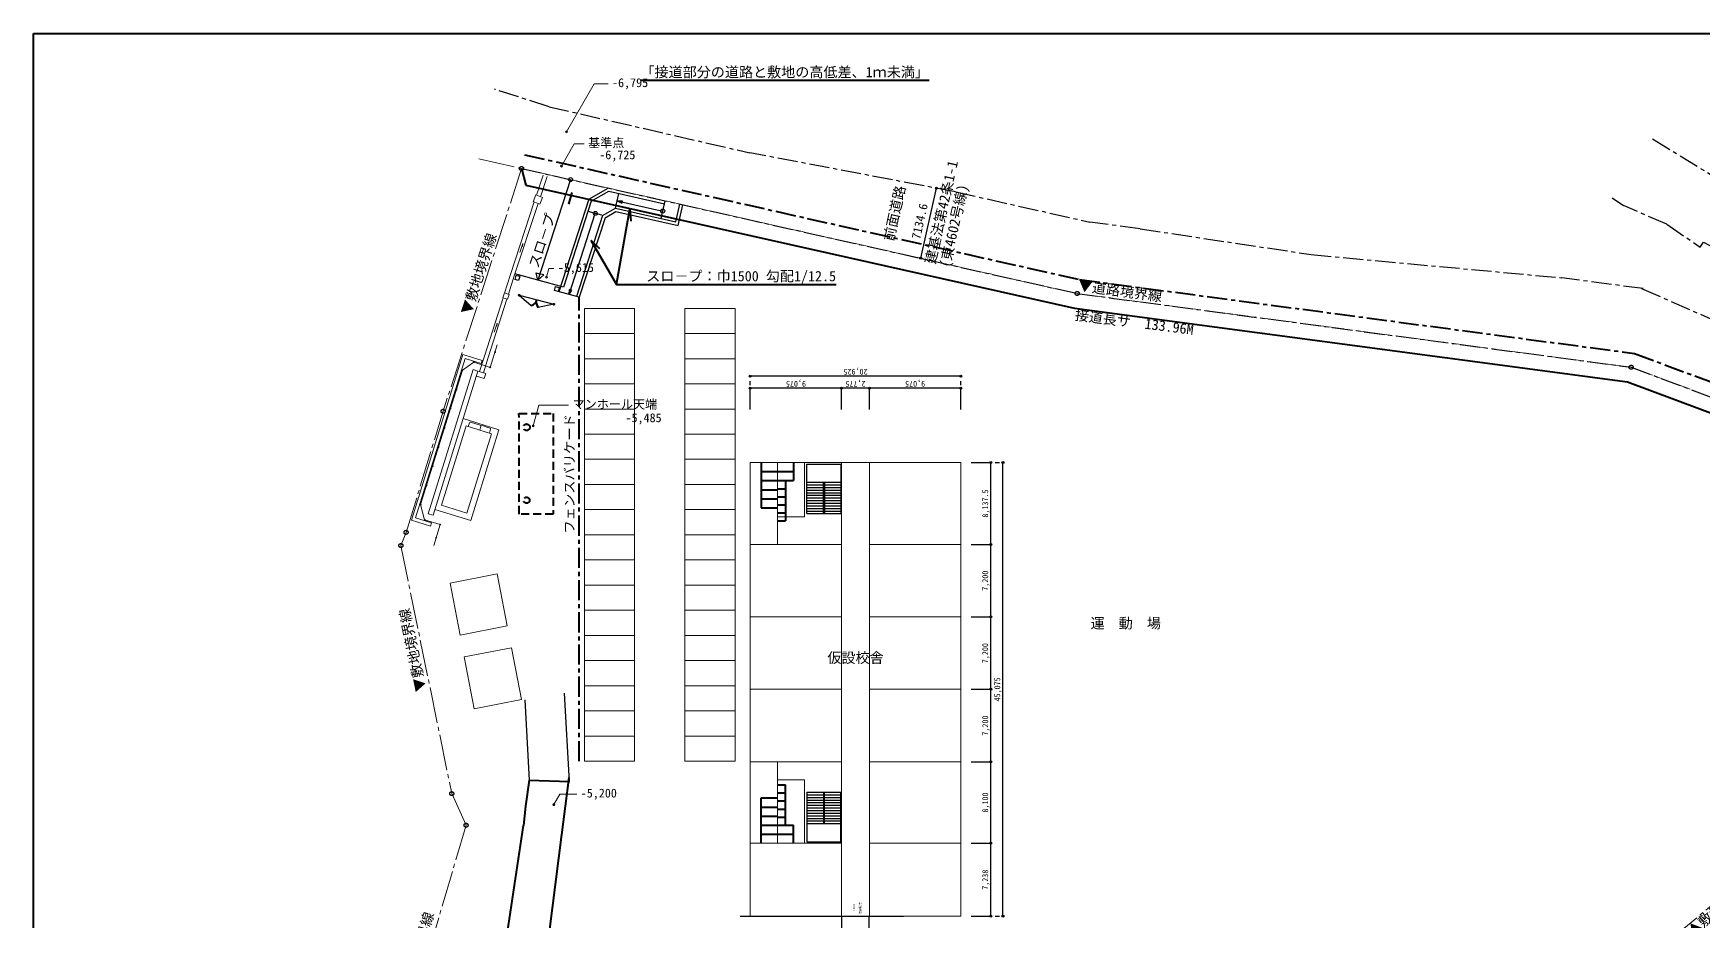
# Model space of a CAD drawing. Units: millimetres at full size, sheet at 1:400. Extents: x -262470 to 153481, y -115676 to 116856.
# Drawn here: x -162519 to 3431, y 28678 to 116856 of the extents above; entities that cross this region are included whole.
import ezdxf
from ezdxf.enums import TextEntityAlignment as Align

# ---------------------------------------------------------------- set-up
doc = ezdxf.new("R2010")
doc.units = ezdxf.units.MM
doc.header["$LTSCALE"] = 400
doc.header["$PDMODE"] = 32
doc.header["$PDSIZE"] = 200
for name, pattern in [('CHAIN1', [8, 5, -1, 1, -1]), ('CHAIN2', [12, 9, -1, 1, -1]), ('DASHED2', [3, 2, -1])]:
    doc.linetypes.add(name, pattern=pattern)
for name, color, linetype, lineweight in [('1-1', 6, 'Continuous', 25), ('1-3', 5, 'Continuous', 40), ('1-4', 5, 'Continuous', 40), ('1-9', 7, 'Continuous', 25), ('1-A', 6, 'Continuous', 25), ('1-B', 4, 'Continuous', 9), ('1-C', 2, 'CHAIN2', 25), ('1-D', 7, 'CHAIN2', 9), ('1-E', 3, 'CHAIN1', 25), ('2-0', 2, 'Continuous', 25), ('2-1', 7, 'Continuous', 9), ('2-2', 4, 'Continuous', 9), ('2-4', 4, 'Continuous', 9), ('2-C', 4, 'Continuous', 9), ('7-0', 7, 'Continuous', 9), ('7-2_三斜面積', 6, 'Continuous', 25), ('7-3', 5, 'Continuous', 40), ('7-5', 3, 'Continuous', 25), ('7-F', 3, 'Continuous', 25), ('E-9', 7, 'Continuous', 9), ('E-A', 4, 'Continuous', 9), ('F-0', 3, 'Continuous', 40)]:
    doc.layers.add(name, color=color, linetype=linetype, lineweight=lineweight)
doc.layers.add('7-D', color=3, linetype='Continuous')
doc.styles.add('ＭＳ ゴシック', font='')
doc.styles.get('ＭＳ ゴシック').set_extended_font_data('MS Gothic')

msp = doc.modelspace()

# ---------------------------------------------------------------- linework, layer by layer
at = {"layer": '1-1'}
for p, q in [((-109118.7, 102328), (-112371.2, 92337.6)), ((-107299.3, 100381.7), (-105366.7, 101484.9)), ((-107299.3, 100381.7), (-110269.3, 91185.8)), ((-107049.6, 100178.9), (-109810.8, 91629.5)), ((-107049.6, 100178.9), (-105319, 101166.7)), ((-105319, 101166.7), (-99790.9, 99924.5)), ((-104637.1, 99476), (-104308.2, 100939.5)), ((-104472.7, 100207.8), (-103955.5, 100228.9)), ((-104472.7, 100207.8), (-99955.3, 99192.7)), ((-100119.7, 98460.9), (-99725.1, 100217.2)), ((-98656.2, 98132.1), (-98261.6, 99888.3)), ((-98429.3, 97773.6), (-97968.9, 99822.5)), ((-109256.4, 90905.7), (-106655.5, 98958.6)), ((-105937, 98743.2), (-108532.9, 90705.6)), ((-105687.2, 98540.3), (-108243.4, 90625.5)), ((-105990, 98774.6), (-107379, 99158.7)), ((-105937, 98743.2), (-104648.6, 99478.6)), ((-105687.2, 98540.3), (-104600.9, 99160.4)), ((-104648.6, 99478.6), (-98656.2, 98132.1)), ((-104600.9, 99160.4), (-98429.3, 97773.6)), ((-109810.8, 91629.5), (-114642.8, 92965.7)), ((-112549.1, 93068.2), (-112196.2, 92970.6)), ((-112371.2, 92337.6), (-112549.1, 93068.2)), ((-111764.5, 92851.2), (-112196.2, 92970.6)), ((-114277.8, 92294.2), (-114663.3, 92400.8)), ((-114171.2, 92679.7), (-114277.8, 92294.2)), ((-112371.2, 92337.6), (-111764.5, 92851.2)), ((-110635.8, 91702), (-110742.4, 91316.6)), ((-110357, 91210), (-110742.4, 91316.6)), ((-110635.8, 91702), (-110250.4, 91595.4)), ((-110250.4, 91595.4), (-110357, 91210)), ((-109256.4, 90905.7), (-109230.5, 91417.3)), ((-109256.4, 90905.7), (-108971.7, 91345.7)), ((-108971.7, 91345.7), (-109230.5, 91417.3)), ((-114216.7, 90825.6), (-113020.7, 89802.8)), ((-114216.7, 90825.6), (-110781.4, 89937.3)), ((-110781.4, 89937.3), (-112323.2, 89622.4)), ((-108243.4, 90625.5), (-110357, 91210))]:
    msp.add_line(p, q, dxfattribs=at)
for points in [[(-104472.7, 100207.8), (-104014.2, 99967.5), (-103955.5, 100228.9)], [(-114171.2, 92679.7), (-114556.7, 92786.3), (-114663.3, 92400.8)]]:
    msp.add_lwpolyline(points, dxfattribs=at)
for centre, radius in [((-109118.7, 102328), 200), ((-106655.5, 98958.6), 200), ((-99955.3, 99192.7), 200), ((-114216.7, 90825.6), 50), ((-110781.4, 89937.3), 50)]:
    msp.add_circle(centre, radius, dxfattribs=at)
for centre, radius, start, end in [((-113116.7, 90413.8), 618.5, 278.92587, 356.99963), ((-111755.2, 90153.8), 777.9, 162.98899, 223.09237)]:
    msp.add_arc(centre, radius, start, end, dxfattribs=at)
at = {"layer": '1-3'}
for p, q in [((-113237.6, 42637.2), (-109218.8, 42505.5)), ((-109982.8, 37217.8), (-109243.6, 42891.5)), ((-112564.3, 17063.7), (-109982.1, 37220))]:
    msp.add_line(p, q, dxfattribs=at)
at = {"layer": '1-3', "linetype": 'DASHED2'}
msp.add_lwpolyline([(-114238.6, 69085.7), (-114240.8, 79083.6), (-110841.5, 79084.3), (-110839.3, 69086.4)], close=True, dxfattribs=at)
at = {"layer": '1-3'}
for points in [[(-113237.6, 42637.2), (-113578.8, 40054.8), (-113806.4, 38140.2)], [(-116707.8, 17094.2), (-115297.6, 28178.8), (-113806.2, 38142.5)]]:
    msp.add_lwpolyline(points, dxfattribs=at)
for centre in [(-114216.7, 90825.6), (-110781.4, 89937.3)]:
    msp.add_circle(centre, 50, dxfattribs=at)
at = {"layer": '1-3', "linetype": 'DASHED2'}
for centre, radius in [((-113490.6, 77709.5), 324.9), ((-113489, 70460), 299.9)]:
    msp.add_circle(centre, radius, dxfattribs=at)
at = {"layer": '1-3'}
for centre, radius, start, end in [((-113116.7, 90413.8), 618.5, 278.92587, 356.99963), ((-111755.2, 90153.8), 777.9, 162.98899, 223.09237)]:
    msp.add_arc(centre, radius, start, end, dxfattribs=at)
at = {"layer": '1-4'}
for p, q in [((-102168.7, 112192.6), (-73468.7, 112192.6)), ((-113984.6, 103421.4), (-113546.2, 101785.5)), ((-113546.2, 101785.5), (-59013.1, 89531.3)), ((-109279.6, 99876.2), (-108969, 101035.3)), ((-107088.6, 96312.1), (-106240, 95463.6)), ((-104547.9, 91911.6), (-82693.3, 91911.6))]:
    msp.add_line(p, q, dxfattribs=at)
for points in [[(-107088.6, 96312.1), (-104547.9, 91911.6), (-103235.1, 99394.5), (-103129.5, 98199.2)], [(-59013.1, 89531.3), (-4044.1, 82212.3), (15577.1, 74896.3)]]:
    msp.add_lwpolyline(points, dxfattribs=at)
at = {"layer": '1-A'}
msp.add_line((-74304.5, 94504.9), (-72740.3, 101465.9), dxfattribs=at)
for p in [(-72740.3, 101465.9), (-74304.5, 94504.9)]:
    msp.add_point(p, dxfattribs=at)
at = {"layer": '1-B'}
for p, q in [((-124937.6, 68489.5), (-119811, 84949.6)), ((-124536.9, 68699.9), (-119600.6, 84549)), ((-119600.6, 84549), (-117996.6, 84049.4)), ((-123028, 67894.8), (-124937.6, 68489.5)), ((-122932.9, 68200.3), (-124536.9, 68699.9)), ((-122932.9, 68200.3), (-123028, 67894.8))]:
    msp.add_line(p, q, dxfattribs=at)
at = {"layer": '1-B', "color": 7}
for p, q in [((-116404.5, 85889.2), (-117097.4, 83664.6)), ((-124019.2, 70025.9), (-119856.1, 83392.6)), ((-119856.1, 83392.6), (-118742.5, 84176.9)), ((-118742.5, 84176.9), (-117097.4, 83664.6)), ((-123619.2, 68518.8), (-124019.2, 70025.9)), ((-122072.5, 68037.1), (-123619.2, 68518.8)), ((-122724.3, 65944.3), (-122072.5, 68037.1))]:
    msp.add_line(p, q, dxfattribs=at)
at = {"layer": '1-B'}
msp.add_lwpolyline([(-119811, 84949.6), (-117901.5, 84354.9), (-117996.6, 84049.4)], dxfattribs=at)
for centre in [(-116621.6, 85192.2), (-119856.1, 83392.6), (-118742.5, 84176.9), (-117097.4, 83664.6), (-120450.8, 81483.1), (-121045.5, 79573.5), (-121640.2, 77664), (-122235, 75754.5), (-122829.7, 73845), (-123424.4, 71935.4), (-124019.2, 70025.9), (-123619.2, 68518.8), (-122072.5, 68037.1), (-122488.8, 66700.4)]:
    msp.add_circle(centre, 40, dxfattribs=at)
at = {"layer": '1-C'}
for centre in [(-113984.6, 103421.4), (-58749.1, 91009.4), (-3678.5, 83676.9), (-121785.2, 79297), (-125467.4, 67266.8), (-125980.7, 65951.8), (-120926.8, 41298.5), (-119507.5, 38155.7)]:
    msp.add_circle(centre, 200, dxfattribs=at)
at = {"layer": '1-D'}
for p, q in [((-113984.6, 103421.4), (-121785.2, 79297)), ((-118236.3, 104376.8), (-58749.1, 91009.4)), ((-3678.5, 83676.9), (-58749.1, 91009.4)), ((20176.1, 74782.4), (-3678.5, 83676.9)), ((-125467.4, 67266.8), (-121785.2, 79297)), ((-125467.4, 67266.8), (-125980.7, 65951.8)), ((-119507.5, 38155.7), (-128041.8, 9264.6)), ((61, 26674.5), (10436, 35218.5))]:
    msp.add_line(p, q, dxfattribs=at)
msp.add_lwpolyline([(-125980.7, 65951.8), (-120926.8, 41298.5), (-119507.5, 38155.7)], dxfattribs=at)
at = {"layer": '1-E'}
for p, q in [((-111256.7, 109573), (-116673.2, 111295.5)), ((-111256.7, 109573), (-91277.4, 104980.9)), ((-1539.2, 106371.1), (6399.4, 101495.7)), ((-70830, 101103.7), (-91277.4, 104980.9)), ((-70830, 101103.7), (-57482.2, 98104.3)), ((-5551.1, 100513.2), (-4418.3, 99737.4)), ((-114.5, 97880.7), (-4418.3, 99737.4)), ((-52489.1, 97439.5), (-57482.2, 98104.3)), ((-52489.1, 97439.5), (-35479.2, 94872)), ((-114.5, 97880.7), (3185.7, 95620.5)), ((-35479.2, 94872), (-10565.9, 92563.6)), ((-2468.2, 91485.4), (-10565.9, 92563.6)), ((-2635.9, 91507.7), (8676.3, 86541))]:
    msp.add_line(p, q, dxfattribs=at)
at = {"layer": '1-E', "color": 5, "lineweight": 40}
msp.add_lwpolyline([(-113677.6, 104787.3), (-58502.8, 92389), (-3337.3, 85043.8), (20665.2, 76094.2)], dxfattribs=at)
at = {"layer": '1-E'}
for points in [[(-113984.6, 103421.4), (-58749.1, 91009.4), (-3678.5, 83676.9), (17053.8, 75946.6)], [(3185.7, 95620.5), (3524.7, 96115.5), (13912.2, 90565.3)]]:
    msp.add_lwpolyline(points, dxfattribs=at)
at = {"layer": '2-0'}
for p, q in [((-113658.7, 50617.8), (-113237.6, 42637.2)), ((-109222.5, 42478.1), (-109714.9, 51291.1))]:
    msp.add_line(p, q, dxfattribs=at)
at = {"layer": '2-1'}
for p, q in [((-121086.7, 62225), (-116397.8, 63127.6)), ((-116397.8, 63127.6), (-115403.5, 57962.5)), ((-121086.7, 62225), (-120092.4, 57059.9)), ((-120092.4, 57059.9), (-115403.5, 57962.5)), ((-119676.6, 54899.5), (-118682.3, 49734.4)), ((-118682.3, 49734.4), (-113993.4, 50636.9))]:
    msp.add_line(p, q, dxfattribs=at)
msp.add_lwpolyline([(-119676.6, 54899.5), (-114987.7, 55802.1), (-113993.4, 50636.9)], dxfattribs=at)
at = {"layer": '2-2'}
for p, q in [((-119171.3, 78163.4), (-119290.3, 77781.5)), ((-119046.1, 78229.2), (-118091.3, 77931.8)), ((-118025.6, 77806.6), (-118141.6, 77434.2)), ((-117136.6, 77634.5), (-117900.4, 77872.3)), ((-117070.8, 77509.2), (-117189.8, 77127.3))]:
    msp.add_line(p, q, dxfattribs=at)
for centre, start, end in [((-119075.8, 78133.7), 72.70064, 162.70064), ((-118121.1, 77836.3), 342.70064, 72.70064), ((-117930.1, 77776.9), 72.70064, 162.70064), ((-117166.3, 77539), 342.70064, 72.70064)]:
    msp.add_arc(centre, 100, start, end, dxfattribs=at)
at = {"layer": '2-4'}
for p, q in [((-112484.5, 100762.9), (-111836.8, 102754.2)), ((-112110.3, 100620.4), (-111455.4, 102633.7)), ((-112721.1, 100104.1), (-115087.2, 92894.2)), ((-112347, 99961.6), (-114707.2, 92769.5)), ((-112821.6, 100130.1), (-112568.5, 100794.8)), ((-112568.5, 100794.8), (-111914.5, 100545.8)), ((-113867.2, 95967.6), (-114147.2, 95068.8)), ((-113867.2, 95967.6), (-113879.3, 95667.9)), ((-115675.4, 91050.4), (-115088.1, 92891.4)), ((-115293.3, 90932.4), (-114707.1, 92769.9)), ((-117679.8, 84767.7), (-115827.3, 90574.1)), ((-117297.9, 84648.7), (-115445.2, 90456.1)), ((-115697.4, 91057.2), (-115849.3, 90580.9)), ((-115849.3, 90580.9), (-115371.7, 90433.4)), ((-116422.2, 88061.2), (-116702.2, 87162.4)), ((-116422.2, 88061.2), (-116434.3, 87761.4)), ((-117679.2, 84767.5), (-118155, 83239.8)), ((-117297.3, 84648.5), (-117773.1, 83120.9)), ((-123259.3, 69118.9), (-118798.8, 83440.4)), ((-122781.9, 68970.2), (-118321.4, 83291.7)), ((-118321.4, 83291.7), (-118798.8, 83440.4)), ((-117693.1, 82551.4), (-117538.5, 83047.8)), ((-118476, 82795.2), (-117693.1, 82551.4)), ((-122781.9, 68970.2), (-123259.3, 69118.9))]:
    msp.add_line(p, q, dxfattribs=at)
for points in [[(-112817.5, 100140.8), (-112163.5, 99891.8), (-111914.5, 100545.8)], [(-115697.4, 91057.2), (-115219.7, 90909.7), (-115371.7, 90433.4)], [(-118321.4, 83291.7), (-118098.6, 83222.3), (-117538.5, 83047.8)]]:
    msp.add_lwpolyline(points, dxfattribs=at)
at = {"layer": '2-C'}
for p, q in [((-119793.1, 78566.6), (-116234.7, 77458.3)), ((-121947.7, 69967.3), (-119494.1, 77845)), ((-119494.1, 77845), (-116985.9, 77063.8)), ((-119439.5, 69186.1), (-116985.9, 77063.8)), ((-119045, 68434.8), (-116234.7, 77458.3)), ((-121947.7, 69967.3), (-119439.5, 69186.1)), ((-122603.5, 69543.1), (-119045, 68434.8))]:
    msp.add_line(p, q, dxfattribs=at)
at = {"layer": '7-0'}
for p, q in [((-91248.9, 74202.5), (-70323.9, 74202.5)), ((-91248.9, 29127.5), (-91248.9, 74202.5)), ((-88548.9, 66065), (-88548.9, 74202.5)), ((-85848.9, 74202.5), (-85848.9, 68802.5)), ((-82173.9, 29127.5), (-82173.9, 74202.5)), ((-79398.9, 29127.5), (-79398.9, 74202.5)), ((-70323.9, 29127.5), (-70323.9, 74202.5)), ((-88548.9, 68802.5), (-85848.9, 68802.5)), ((-91248.9, 66065), (-82173.9, 66065)), ((-79398.9, 66065), (-70323.9, 66065)), ((-91248.9, 58865), (-82173.9, 58865)), ((-79398.9, 58865), (-70323.9, 58865)), ((-91248.9, 51665), (-82173.9, 51665)), ((-79398.9, 51665), (-70323.9, 51665)), ((-91248.9, 44465), (-82173.9, 44465)), ((-88548.9, 36365), (-88548.9, 44465)), ((-79398.9, 44465), (-70323.9, 44465)), ((-88548.9, 42665), (-85848.9, 42665)), ((-85848.9, 36365), (-85848.9, 42665)), ((-91248.9, 36365), (-82173.9, 36365)), ((-79398.9, 36365), (-70323.9, 36365)), ((-91248.9, 29127.5), (-70323.9, 29127.5))]:
    msp.add_line(p, q, dxfattribs=at)
at = {"layer": '7-2_三斜面積'}
for p, q in [((-85634, 74046.5), (-82234, 74046.5)), ((-85634, 69126.5), (-85634, 74046.5)), ((-82234, 74046.5), (-82234, 69126.5)), ((-85634, 72246.5), (-82234, 72246.5)), ((-85634, 71986.5), (-83984, 71986.5)), ((-85634, 71726.5), (-83984, 71726.5)), ((-85634, 71466.5), (-83984, 71466.5)), ((-83984, 69126.5), (-83984, 72246.5)), ((-83884, 72246.5), (-83884, 69126.5)), ((-83884, 71986.5), (-82234, 71986.5)), ((-83884, 71726.5), (-82234, 71726.5)), ((-83884, 71466.5), (-82234, 71466.5)), ((-85634, 71206.5), (-83984, 71206.5)), ((-85634, 70946.5), (-83984, 70946.5)), ((-85634, 70686.5), (-83984, 70686.5)), ((-85634, 70426.5), (-83984, 70426.5)), ((-85634, 70166.5), (-83984, 70166.5)), ((-85634, 69906.5), (-83984, 69906.5)), ((-83884, 71206.5), (-82234, 71206.5)), ((-83884, 70946.5), (-82234, 70946.5)), ((-83884, 70686.5), (-82234, 70686.5)), ((-83884, 70426.5), (-82234, 70426.5)), ((-83884, 70166.5), (-82234, 70166.5)), ((-83884, 69906.5), (-82234, 69906.5)), ((-85634, 69646.5), (-83984, 69646.5)), ((-85634, 69386.5), (-83984, 69386.5)), ((-85634, 69126.5), (-82234, 69126.5)), ((-83884, 69646.5), (-82234, 69646.5)), ((-83884, 69386.5), (-82234, 69386.5)), ((-85634, 41441), (-82234, 41441)), ((-85634, 41441), (-85634, 36521)), ((-85634, 41181), (-83984, 41181)), ((-85634, 40921), (-83984, 40921)), ((-85634, 40661), (-83984, 40661)), ((-85634, 40401), (-83984, 40401)), ((-85634, 40141), (-83984, 40141)), ((-85634, 39881), (-83984, 39881)), ((-83984, 41441), (-83984, 38321)), ((-83884, 38321), (-83884, 41441)), ((-83884, 41181), (-82234, 41181)), ((-83884, 40921), (-82234, 40921)), ((-83884, 40661), (-82234, 40661)), ((-83884, 40401), (-82234, 40401)), ((-83884, 40141), (-82234, 40141)), ((-83884, 39881), (-82234, 39881)), ((-82234, 36521), (-82234, 41441)), ((-85634, 39621), (-83984, 39621)), ((-85634, 39361), (-83984, 39361)), ((-85634, 39101), (-83984, 39101)), ((-85634, 38841), (-83984, 38841)), ((-85634, 38581), (-83984, 38581)), ((-85634, 38321), (-82234, 38321)), ((-83884, 39621), (-82234, 39621)), ((-83884, 39361), (-82234, 39361)), ((-83884, 39101), (-82234, 39101)), ((-83884, 38841), (-82234, 38841)), ((-83884, 38581), (-82234, 38581)), ((-85634, 36521), (-82234, 36521))]:
    msp.add_line(p, q, dxfattribs=at)
at = {"layer": '7-3'}
for p, q in [((-90148.9, 74202.5), (-90148.9, 69702.5)), ((-90148.9, 73302.5), (-88548.9, 73302.5)), ((-88548.9, 73302.5), (-86948.9, 73302.5)), ((-86948.9, 74202.5), (-86948.9, 72402.5)), ((-90148.9, 72402.5), (-88548.9, 72402.5)), ((-90148.9, 71502.5), (-88548.9, 71502.5)), ((-88548.9, 72402.5), (-86948.9, 72402.5)), ((-88548.9, 71602.5), (-87748.9, 71602.5)), ((-87748.9, 72402.5), (-87748.9, 68402.5)), ((-90148.9, 70602.5), (-88548.9, 70602.5)), ((-90148.9, 69702.5), (-88548.9, 69702.5)), ((-88548.9, 70802.5), (-87748.9, 70802.5)), ((-88548.9, 70002.5), (-87748.9, 70002.5)), ((-88548.9, 69202.5), (-87748.9, 69202.5)), ((-88548.9, 68402.5), (-87748.9, 68402.5)), ((-88548.9, 42165), (-87748.9, 42165)), ((-87748.9, 38165), (-87748.9, 42165)), ((-90148.9, 40865), (-88548.9, 40865)), ((-90148.9, 36365), (-90148.9, 40865)), ((-90148.9, 39965), (-88548.9, 39965)), ((-88548.9, 41365), (-87748.9, 41365)), ((-88548.9, 40565), (-87748.9, 40565)), ((-90148.9, 39065), (-88548.9, 39065)), ((-88548.9, 39765), (-87748.9, 39765)), ((-88548.9, 38965), (-87748.9, 38965)), ((-90148.9, 38165), (-88548.9, 38165)), ((-90148.9, 37265), (-88548.9, 37265)), ((-88548.9, 38165), (-86948.9, 38165)), ((-88548.9, 37265), (-86948.9, 37265)), ((-86948.9, 36365), (-86948.9, 38165))]:
    msp.add_line(p, q, dxfattribs=at)
at = {"layer": '7-5', "linetype": 'CHAIN1'}
for p, q in [((-91248.9, 79487.8), (-91248.9, 82787.8)), ((-82173.9, 79487.8), (-82173.9, 81587.8)), ((-79398.9, 79487.8), (-79398.9, 81587.8)), ((-70323.9, 79487.8), (-70323.9, 82787.8)), ((-69285.4, 74202.5), (-66123.9, 74202.5)), ((-69285.4, 66065), (-67323.9, 66065)), ((-69285.4, 58865), (-67323.9, 58865)), ((-69285.4, 51665), (-67323.9, 51665)), ((-69285.4, 44465), (-67323.9, 44465)), ((-69285.4, 36365), (-67323.9, 36365)), ((-69285.4, 29127.5), (-66123.9, 29127.5))]:
    msp.add_line(p, q, dxfattribs=at)
at = {"layer": '7-5'}
for p, q in [((-70323.9, 82787.8), (-91248.9, 82787.8)), ((-82173.9, 81587.8), (-91248.9, 81587.8)), ((-79398.9, 81587.8), (-82173.9, 81587.8)), ((-70323.9, 81587.8), (-79398.9, 81587.8)), ((-67323.9, 66065), (-67323.9, 74202.5)), ((-66123.9, 29127.5), (-66123.9, 74202.5)), ((-67323.9, 58865), (-67323.9, 66065)), ((-67323.9, 51665), (-67323.9, 58865)), ((-67323.9, 44465), (-67323.9, 51665)), ((-67323.9, 36365), (-67323.9, 44465)), ((-67323.9, 29127.5), (-67323.9, 36365))]:
    msp.add_line(p, q, dxfattribs=at)
for p in [(-91248.9, 82787.8), (-91248.9, 81587.8), (-82173.9, 81587.8), (-79398.9, 81587.8), (-70323.9, 82787.8), (-70323.9, 81587.8), (-67323.9, 74202.5), (-66123.9, 74202.5), (-67323.9, 66065), (-67323.9, 58865), (-67323.9, 51665), (-67323.9, 44465), (-67323.9, 36365), (-67323.9, 29127.5), (-66123.9, 29127.5)]:
    msp.add_point(p, dxfattribs=at)
at = {"layer": '7-F'}
for p, q in [((-92236.4, 29127.5), (-82136.4, 29127.5)), ((-85907.2, 29127.5), (-76013, 29127.5)), ((-82136.4, 22827.5), (-82136.4, 29127.5)), ((-79436.4, 22427.5), (-79436.4, 29127.5))]:
    msp.add_line(p, q, dxfattribs=at)
at = {"layer": 'E-9', "color": 5, "linetype": 'CHAIN1', "lineweight": 40}
msp.add_line((-108243.4, 44524.8), (-108243.4, 90625.5), dxfattribs=at)
at = {"layer": 'E-9'}
for p, q in [((-107743.4, 89524.8), (-102743.4, 89524.8)), ((-107743.4, 44524.8), (-107743.4, 89524.8)), ((-97743.4, 89524.8), (-92743.4, 89524.8)), ((-97743.4, 44524.8), (-97743.4, 89524.8)), ((-107743.4, 87024.8), (-102743.4, 87024.8)), ((-97743.4, 87024.8), (-92743.4, 87024.8)), ((-107743.4, 84524.8), (-102743.4, 84524.8)), ((-97743.4, 84524.8), (-92743.4, 84524.8)), ((-107743.4, 82024.8), (-102743.4, 82024.8)), ((-97743.4, 82024.8), (-92743.4, 82024.8)), ((-107743.4, 79524.8), (-102743.4, 79524.8)), ((-97743.4, 79524.8), (-92743.4, 79524.8)), ((-107743.4, 77024.8), (-102743.4, 77024.8)), ((-97743.4, 77024.8), (-92743.4, 77024.8)), ((-107743.4, 74524.8), (-102743.4, 74524.8)), ((-97743.4, 74524.8), (-92743.4, 74524.8)), ((-107743.4, 72024.8), (-102743.4, 72024.8)), ((-97743.4, 72024.8), (-92743.4, 72024.8)), ((-107743.4, 69524.8), (-102743.4, 69524.8)), ((-97743.4, 69524.8), (-92743.4, 69524.8)), ((-107743.4, 67024.8), (-102743.4, 67024.8)), ((-97743.4, 67024.8), (-92743.4, 67024.8)), ((-107743.4, 64524.8), (-102743.4, 64524.8)), ((-97743.4, 64524.8), (-92743.4, 64524.8)), ((-107743.4, 62024.8), (-102743.4, 62024.8)), ((-97743.4, 62024.8), (-92743.4, 62024.8)), ((-107743.4, 59524.8), (-102743.4, 59524.8)), ((-97743.4, 59524.8), (-92743.4, 59524.8)), ((-107743.4, 57024.8), (-102743.4, 57024.8)), ((-97743.4, 57024.8), (-92743.4, 57024.8)), ((-107743.4, 54524.8), (-102743.4, 54524.8)), ((-97743.4, 54524.8), (-92743.4, 54524.8)), ((-107743.4, 52024.8), (-102743.4, 52024.8)), ((-97743.4, 52024.8), (-92743.4, 52024.8)), ((-107743.4, 49524.8), (-102743.4, 49524.8)), ((-97743.4, 49524.8), (-92743.4, 49524.8)), ((-107743.4, 47024.8), (-102743.4, 47024.8)), ((-97743.4, 47024.8), (-92743.4, 47024.8))]:
    msp.add_line(p, q, dxfattribs=at)
for points in [[(-107743.4, 44524.8), (-102743.4, 44524.8), (-102743.4, 89524.8)], [(-97743.4, 44524.8), (-92743.4, 44524.8), (-92743.4, 89524.8)]]:
    msp.add_lwpolyline(points, dxfattribs=at)
at = {"layer": 'E-A'}
for points in [[(-109515.2, 107078.9), (-106759.1, 111852.7), (-105390.8, 111852.7)], [(-110005, 103675.3), (-108740.1, 105866.2), (-107765.6, 105866.2)], [(-111499.8, 92634), (-111272.7, 93481.8), (-110784.2, 93481.8)], [(-112832.6, 77845.3), (-112284.1, 79892.4), (-109306.3, 79892.4)], [(-110776.6, 40203), (-110172.6, 41249.2), (-108501.3, 41249.2)]]:
    msp.add_lwpolyline(points, dxfattribs=at)
at = {"layer": 'E-A', "color": 2}
for p in [(-109515.2, 107078.9), (-110005, 103675.3), (-111499.8, 92634), (-112832.6, 77845.3), (-110776.6, 40203)]:
    msp.add_point(p, dxfattribs=at)
at = {"layer": 'F-0', "color": 5}
for p, q in [((-162519.3, 116855.6), (153480.7, 116855.6)), ((-162519.3, -111144.5), (-162519.3, 116855.6))]:
    msp.add_line(p, q, dxfattribs=at)

# ---------------------------------------------------------------- texts
at = {"layer": '1-9', "style": 'ＭＳ ゴシック'}
for s, p in [('「接道部分の道路と敷地の高低差、1ｍ未満」', (-102168.7, 112192.6)), ('スロ－プ：巾1500 勾配1/12.5', (-101593.3, 91911.6)), ('運\u3000動\u3000場', (-57414.7, 57410.2)), ('仮設校舎', (-83586.4, 53982.5))]:
    msp.add_text(s, height=1026, dxfattribs=at).set_placement(p, align=Align.BOTTOM_LEFT)
for s, rotation, p in [('建基法第42条1-1', 77.335, (-72587.2, 93786.5)), ('前面道路', 77.335, (-76730.4, 96066.2)), ('(東4602号線)', 77.335, (-71123.7, 93457.7)), ('スロ－プ', 71.967, (-112043.8, 93343.4)), ('▼敷地境界線', 72.081, (-118741, 88711.6)), ('▼道路境界線', 352.416, (-58749.1, 91009.4)), ('▼敷地境界線', 101.585, (-123173, 51618.7)), ('▲敷地境界線', 39.472, (2604.8, 26830.2)), ('▼敷地境界線', 73.543, (-124762.5, 21213.2))]:
    msp.add_text(s, height=1026, rotation=rotation, dxfattribs=at).set_placement(p, align=Align.BOTTOM_LEFT)
at = {"layer": '1-A', "color": 4, "style": 'ＭＳ ゴシック'}
msp.add_text('7134.6', height=879.8, rotation=77.335, dxfattribs=at).set_placement((-74112.1, 96273), align=Align.BOTTOM_LEFT)
at = {"layer": '1-E', "color": 7, "style": 'ＭＳ ゴシック'}
msp.add_text('接道長サ\u3000133.96M', height=1026, rotation=352.733, dxfattribs=at).set_placement((-59068.1, 88093.1), align=Align.BOTTOM_LEFT)
at = {"layer": '7-5', "style": 'ＭＳ ゴシック'}
for s, rotation, p in [('20,925', 180, (-79583.4, 83686.8)), ('9,075', 180, (-85708.9, 82486.8)), ('2,775', 180, (-79783.9, 82486.8)), ('9,075', 180, (-73858.9, 82486.8)), ('8,137.5', 90, (-67422.9, 68730.2)), ('7,200', 90, (-67422.9, 61462.5)), ('7,200', 90, (-67422.9, 54262.5)), ('45,075', 90, (-66222.9, 50462)), ('7,200', 90, (-67422.9, 47062.5)), ('8,100', 90, (-67422.9, 39412.5)), ('7,238', 90, (-67422.9, 31743.7))]:
    msp.add_text(s, height=586.5, rotation=rotation, dxfattribs=at).set_placement(p, align=Align.BOTTOM_LEFT)
at = {"layer": '7-D', "style": 'ＭＳ ゴシック'}
for s, p in [('+460', (-80762.2, 29604.1)), ('仮設校舎', (-80135.5, 29298.9))]:
    msp.add_text(s, height=219.9, rotation=90, dxfattribs=at).set_placement(p, align=Align.BOTTOM_LEFT)
at = {"layer": 'E-9', "style": 'ＭＳ ゴシック'}
msp.add_text('フェンスバリケード', height=967.7, rotation=90, dxfattribs=at).set_placement((-108443.4, 67134.5), align=Align.BOTTOM_LEFT)
at = {"layer": 'E-A', "style": 'ＭＳ ゴシック'}
for s, p in [('-6,795', (-104990.8, 111252.7)), ('基準点', (-107365.6, 105266.2)), ('-6,725', (-106262.1, 104084)), ('-5,615', (-110384.2, 92881.8)), ('マンホール天端', (-108906.3, 79292.4)), ('-5,485', (-103652.4, 77949)), ('-5,200', (-108101.3, 40649.2))]:
    msp.add_text(s, height=879.8, dxfattribs=at).set_placement(p, align=Align.BOTTOM_LEFT)

doc.saveas('drawing.dxf')
